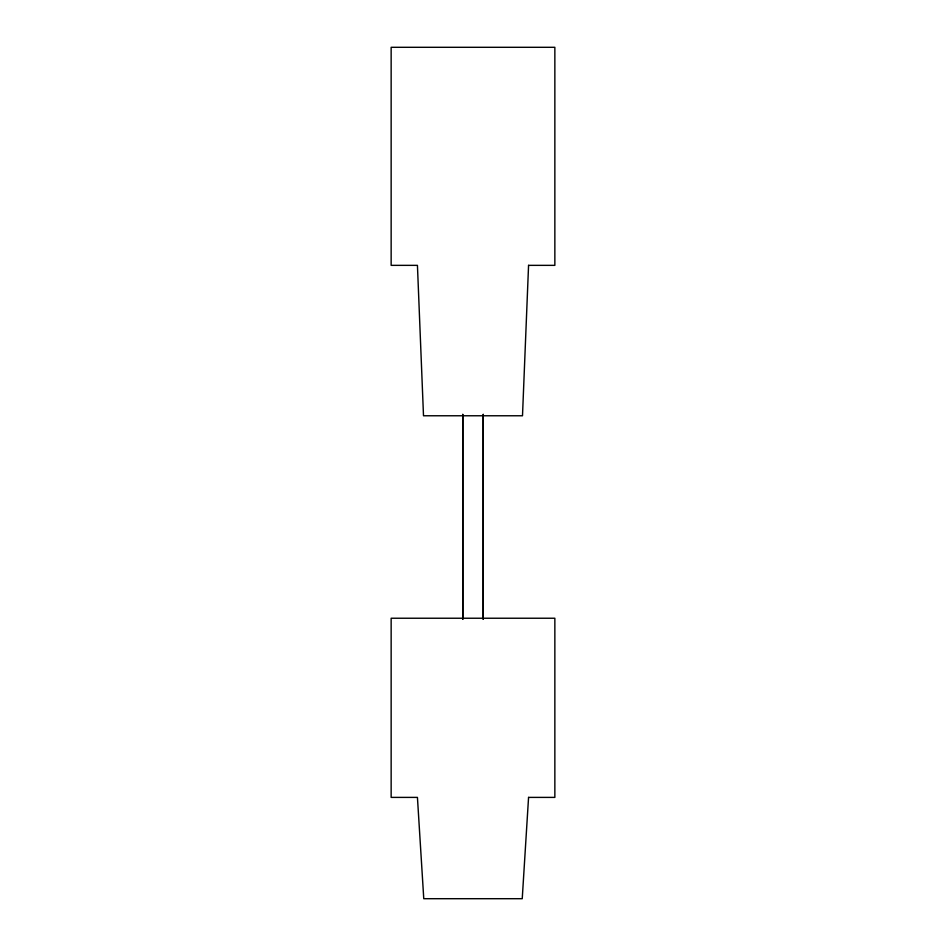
<?xml version="1.0" encoding="UTF-8"?>
<svg xmlns="http://www.w3.org/2000/svg" width="946" height="946" viewBox="0 0 946 946"><rect width="100%" height="100%" fill="white"/><g stroke="black" fill="none" stroke-linecap="round" stroke-linejoin="round"><path stroke-width="1.42" d="M462.771 414.407L462.771 619.252L462.771 414.407M483.229 414.407L483.229 619.252L483.229 414.407M528.566 265.353L522.499 415.767L423.501 415.767L417.434 265.353L391.147 265.353L391.147 47.3L554.853 47.3L554.853 265.353L528.566 265.353M528.566 797.395L522.239 898.7L423.761 898.7L417.434 797.395L391.147 797.395L391.147 618.235L554.853 618.235L554.853 797.395L528.566 797.395"/></g></svg>
